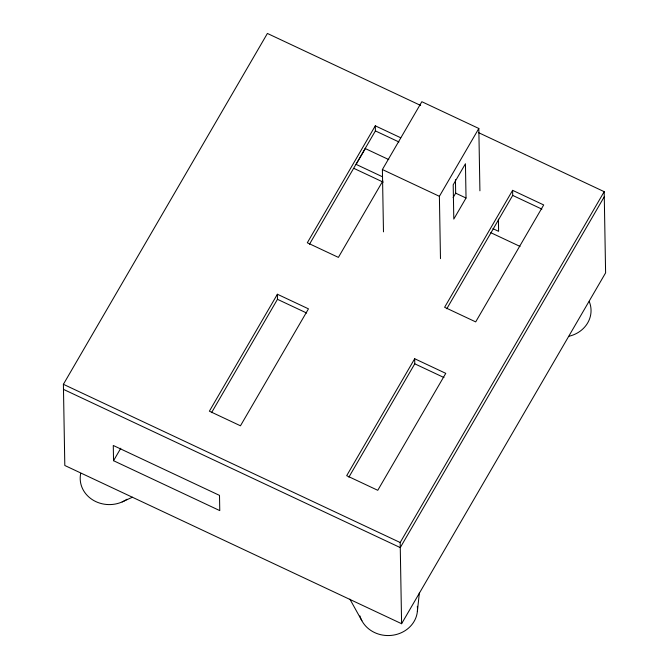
<?xml version="1.0" encoding="UTF-8"?>
<svg xmlns="http://www.w3.org/2000/svg" width="669" height="669" viewBox="0 0 669 669"><rect width="100%" height="100%" fill="white"/><g stroke="black" fill="none" stroke-linecap="round" stroke-linejoin="round"><path stroke-width="1" d="M417.372 611.474L419.363 592.893M478.368 132.562L604.191 191.668L605.604 272.868L401.601 623.717L64.809 465.49L63.396 384.299L267.399 33.45L420.659 105.451M113.546 460.707L113.278 445.479L219.499 495.386L219.767 510.606L113.546 460.707L120.796 448.23M277.384 294.243L209.38 411.184L240.464 425.793L308.468 308.844L277.384 294.243L277.468 299.311L211.555 412.664M400.739 137.781L375.301 125.831L307.305 242.78L338.389 257.389L382.852 180.923M309.479 244.26L375.393 130.907L375.301 125.831M365.45 148.342L356.117 164.382L382.543 176.8M383.479 231.859L382.392 169.541L421.838 101.705L478.828 128.481L479.916 190.807M440.478 258.635L439.391 196.31L478.828 128.481M453.122 197.547L455.673 193.157L455.438 179.668M466.034 198.024L453.799 219.081L453.197 184.82L465.44 163.771L466.034 198.024L455.673 193.157M414.688 358.743L346.684 475.692L377.768 490.302L445.771 373.352L414.688 358.743L414.772 363.819L348.867 477.173M512.613 190.339L444.609 307.288L475.692 321.889L543.696 204.94L512.613 190.339L512.697 195.415L446.783 308.76M401.601 623.717L400.179 542.517L604.191 191.668M604.274 196.745L400.271 547.593L63.48 389.375M122.168 501.926L132.412 497.201M375.393 130.907L398.941 141.97M512.697 195.415L541.898 209.129M365.199 148.518L388.789 159.598M382.392 169.541L439.391 196.31M492.944 228.664L498.606 231.323L498.397 219.148M353.976 168.412L383.22 182.152M490.787 232.687L520.039 246.426M277.468 299.311L306.67 313.033M414.772 363.819L443.973 377.542M63.396 384.299L400.179 542.517M349.879 599.14L361.87 620.723M417.331 606.306A29.26 26.367 -1 0 1 393.447 635.115A29.26 26.367 -1 0 1 359.897 615.873M589.264 301.552A29.26 26.367 -1 0 1 569.102 336.223M127.06 499.225A29.26 26.367 -1 0 1 93.986 500.655A29.26 26.367 -1 0 1 80.715 473.359"/></g></svg>
